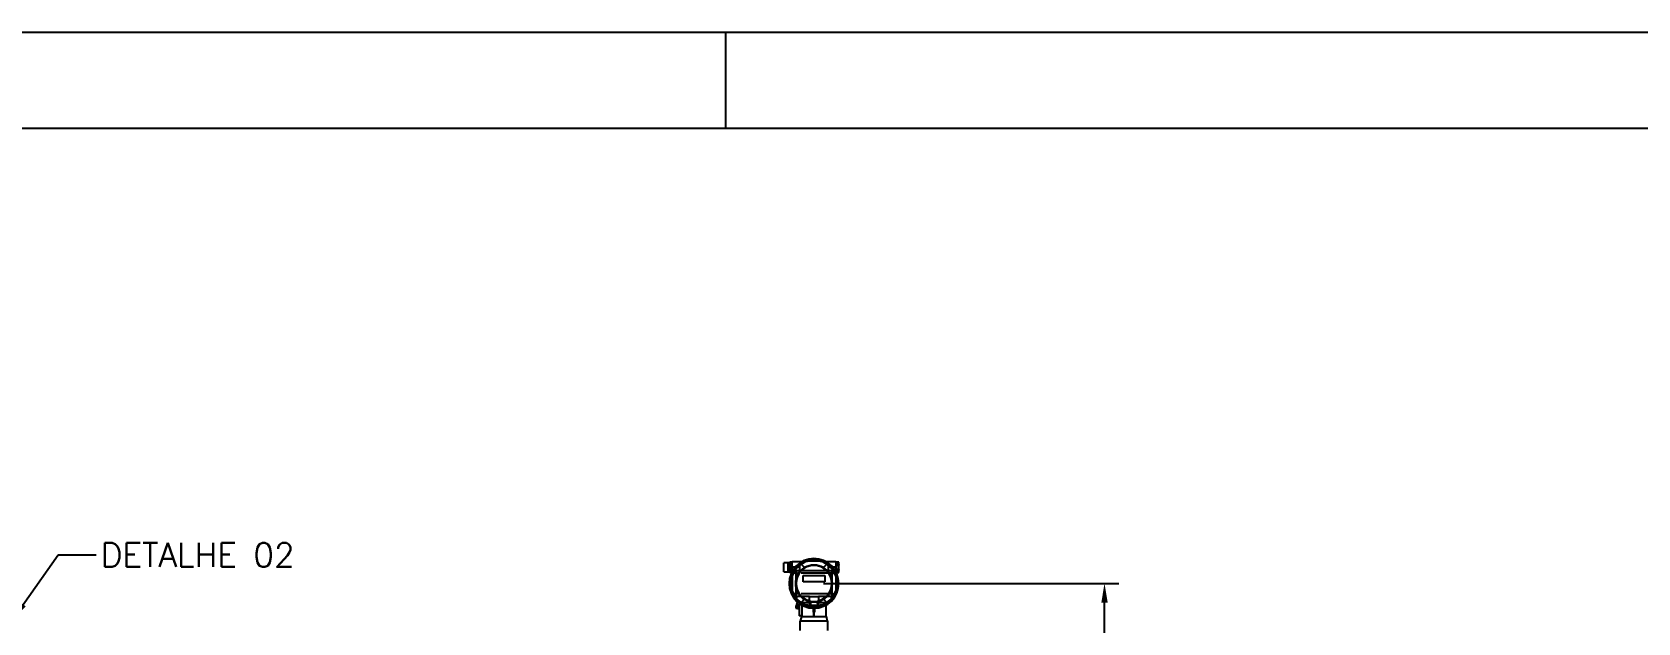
# Model space of a CAD drawing. Header units: metres. Extents: x 0 to 21025, y 0 to 14850.
# Drawn here: x 6710 to 10884, y 13314 to 14850 of the extents above; entities that cross this region are included whole.
import ezdxf
from ezdxf.enums import TextEntityAlignment as Align

# ---------------------------------------------------------------- set-up
doc = ezdxf.new("R2010")
doc.units = ezdxf.units.M
doc.header["$LTSCALE"] = 25
doc.linetypes.add('HIDDEN2', pattern=[4.7625, 3.175, -1.5875])
for name, color, linetype in [('18_COTAS', 7, 'Continuous'), ('FRL2', 2, 'Continuous'), ('FRL6', 6, 'Continuous'), ('FRL7', 7, 'Continuous'), ('FRR120', 5, 'Continuous'), ('FRR140', 5, 'Continuous'), ('FRR175', 1, 'Continuous'), ('FRR80', 3, 'Continuous'), ('SDM', 7, 'Continuous'), ('SL4', 4, 'Continuous'), ('ST1', 7, 'HIDDEN2')]:
    doc.layers.add(name, color=color, linetype=linetype)
doc.styles.add('R120', font='simplex.shx', dxfattribs={"height": 3})
doc.styles.add('R140', font='simplex.shx', dxfattribs={"height": 3.5})
doc.styles.add('R80', font='simplex.shx', dxfattribs={"height": 2})
doc.styles.add('ROMANS', font='ROMANS.SHX')
doc.dimstyles.new('25___1-25', dxfattribs={"dimscale": 25, "dimtxt": 2.5, "dimasz": 2, "dimexe": 1.5, "dimexo": 1, "dimgap": 0.5, "dimtad": 1, "dimzin": 12, "dimtxsty": 'ROMANS', "dimcen": 0, "dimclrd": 256, "dimclre": 256, "dimclrt": 3, "dimazin": 3, "dimtfac": 1, "dimtmove": 0, "dimatfit": 0, "dimfxl": 1, "dimlwd": -1, "dimlwe": -1, "dimarcsym": 0})

# ---------------------------------------------------------------- blocks, each defined once
blk = doc.blocks.new('A1')
at = {"layer": 'FRL2'}
blk.add_line((340.5, 594), (340.5, 584), dxfattribs=at)
at = {"layer": 'FRL6', "linetype": 'Continuous'}
blk.add_line((25, 584), (831, 584), dxfattribs=at)
at = {"layer": 'FRL7', "linetype": 'Continuous'}
blk.add_line((0, 594), (841, 594), dxfattribs=at)
at = {"layer": 'FRR120', "style": 'R120'}
for tag, p in [('FASE_DO_PROJETO', (659, 46.29)), ('ÁREA_E/OU_SUBÁREA', (659, 40.79)), ('TÍTULO_DO_DESENHO', (659, 35.29)), ('SUBTÍTULO_1_DO_DESENHO', (659, 29.79)), ('SUBTÍTULO_2_DO_DESENHO', (659, 24.29))]:
    blk.add_attdef(tag, p, '', height=3, dxfattribs=at)
at = {"layer": 'FRR140', "style": 'R140', "width": 0.91}
for tag, p in [('NÚMERO_DA_CONTRATADA', (687.72, 12.6)), ('NUMERO_VALE', (752.89, 12.6))]:
    blk.add_attdef(tag, p, '', height=3.5, dxfattribs=at)
for tag, p in [('REVISÃO', (823.5, 14.68)), ('ESCALA', (671, 14.35))]:
    blk.add_attdef(tag, text='', height=3.5, dxfattribs=at).set_placement(p, align=Align.MIDDLE)
at = {"layer": 'FRR175', "style": 'R120'}
for tag, p in [('CLASSIFICAÇÃO', (811.83, 67.73)), ('PROJETO', (716.31, 53.59)), ('N_PROJ_SE', (793.5, 53.59)), ('N_CONTRATO', (796.97, 47.3))]:
    blk.add_attdef(tag, text='', height=3, dxfattribs=at).set_placement(p, align=Align.MIDDLE_CENTER)
at = {"layer": 'FRR80', "style": 'R80'}
for p in [(492.61, 76.08), (492.61, 70.38), (492.61, 64.68), (492.61, 58.98), (492.61, 53.28), (492.61, 47.58), (492.61, 41.88), (492.61, 36.18)]:
    blk.add_attdef('DESCRIÇÃO_DA_REVISÃO', p, '', height=2, dxfattribs=at)
for tag, p in [('8A_REV', (476, 77.07)), ('EMIS.', (486, 77.07)), ('PROJ.', (585, 77.07)), ('DES.', (597, 77.07)), ('VER.', (609, 77.07)), ('APR.', (621, 77.07)), ('AUT.', (633.01, 77.07)), ('7A_REV', (476, 71.37)), ('EMIS.', (486, 71.37)), ('PROJ.', (585, 71.37)), ('DES.', (597, 71.37)), ('VER.', (609, 71.37)), ('APR.', (621, 71.37)), ('AUT.', (633.01, 71.37)), ('6A_REV', (476, 65.67)), ('EMIS.', (486, 65.67)), ('PROJ.', (585, 65.67)), ('DES.', (597, 65.67)), ('VER.', (609, 65.67)), ('APR.', (621, 65.67)), ('AUT.', (633.01, 65.67)), ('5A_REV', (476, 59.97)), ('EMIS.', (486, 59.97)), ('PROJ.', (585, 59.97)), ('DES.', (597, 59.97)), ('VER.', (609, 59.97)), ('APR.', (621, 59.97)), ('AUT.', (633.01, 59.97)), ('4A_REV', (476, 54.27)), ('EMIS.', (486, 54.27)), ('PROJ.', (585, 54.27)), ('DES.', (597, 54.27)), ('VER.', (609, 54.27)), ('APR.', (621, 54.27)), ('AUT.', (633.01, 54.27)), ('3A_REV', (476, 48.57)), ('EMIS.', (486, 48.57)), ('PROJ.', (585, 48.57)), ('DES.', (597, 48.57)), ('VER.', (609, 48.57)), ('APR.', (621, 48.57)), ('AUT.', (633.01, 48.57)), ('2A_REV', (476, 42.87)), ('EMIS.', (486, 42.87)), ('PROJ.', (585, 42.87)), ('DES.', (597, 42.87)), ('VER.', (609, 42.87)), ('APR.', (621, 42.87)), ('AUT.', (633.01, 42.87)), ('1a_REV', (476, 37.17)), ('EMIS.', (486, 37.17)), ('PROJ.', (585, 37.17)), ('DES.', (597, 37.17)), ('VER.', (609, 37.17)), ('APR.', (621, 37.17)), ('AUT.', (633.01, 37.17))]:
    blk.add_attdef(tag, text='', height=2, dxfattribs=at).set_placement(p, align=Align.MIDDLE)
at = {"layer": 'FRR80', "style": 'R80', "width": 0.85}
for p in [(648, 77.07), (648, 71.37), (648, 65.67), (648, 59.97), (648, 54.27), (648, 48.57), (648, 42.87), (648, 37.17)]:
    blk.add_attdef('DATA', text='', height=2, dxfattribs=at).set_placement(p, align=Align.MIDDLE)
blk = doc.blocks.new('*D14')
at = {"layer": '18_COTAS', "transparency": 16777216}
for p, q in [((8767.1, 13416.5), (9534.9, 13416.5)), ((9497.4, 11742.7), (9497.4, 13366.5)), ((8955.4, 11692.7), (9534.9, 11692.7))]:
    blk.add_line(p, q, dxfattribs=at)
for points in [[(9489.1, 13366.5), (9505.8, 13366.5), (9497.4, 13416.5)], [(9489.1, 11742.7), (9505.8, 11742.7), (9497.4, 11692.7)]]:
    blk.add_solid(points, dxfattribs=at)
at = {"layer": 'Defpoints', "color": 0, "transparency": 16777216}
for p in [(8742.1, 13416.5), (9497.4, 13416.5), (8930.4, 11692.7)]:
    blk.add_point(p, dxfattribs=at)
at = {"layer": '18_COTAS', "color": 3, "transparency": 16777216, "insert": (9447.7, 12554.6), "char_height": 62.5, "attachment_point": 5, "rotation": 90, "style": 'ROMANS'}
blk.add_mtext('1723,8', dxfattribs=at)

msp = doc.modelspace()

# ---------------------------------------------------------------- linework, layer by layer
at = {"layer": 'SL4'}
for p, q in [((8673.824, 13470.284), (8664.149, 13470.284)), ((8664.149, 13446.684), (8664.149, 13470.284)), ((8664.149, 13446.684), (8673.824, 13446.684)), ((8673.824, 13470.284), (8673.824, 13446.684)), ((8674.899, 13469.694), (8673.824, 13469.694)), ((8673.824, 13447.274), (8674.899, 13447.274)), ((8679.149, 13470.284), (8674.899, 13470.284)), ((8674.899, 13446.684), (8674.899, 13470.284)), ((8674.899, 13446.684), (8679.149, 13446.684)), ((8679.841, 13471.684), (8679.149, 13470.484)), ((8679.149, 13468.876), (8679.149, 13470.484)), ((8679.149, 13458.484), (8679.149, 13468.876)), ((8679.149, 13448.091), (8679.149, 13458.484)), ((8679.149, 13446.484), (8679.149, 13448.091)), ((8679.149, 13446.484), (8679.841, 13445.284)), ((8679.841, 13471.626), (8679.841, 13471.684)), ((8684.956, 13471.684), (8679.841, 13471.684)), ((8684.956, 13471.626), (8679.841, 13471.626)), ((8679.841, 13463.983), (8679.841, 13466.126)), ((8679.841, 13466.126), (8684.956, 13466.126)), ((8684.956, 13463.983), (8679.841, 13463.983)), ((8679.841, 13450.841), (8679.841, 13452.985)), ((8679.841, 13452.985), (8684.956, 13452.985)), ((8684.956, 13450.841), (8679.841, 13450.841)), ((8679.841, 13445.342), (8684.464, 13445.342)), ((8679.841, 13445.284), (8679.841, 13445.342)), ((8679.841, 13445.284), (8684.435, 13445.284)), ((8684.956, 13471.684), (8684.956, 13471.626)), ((8685.649, 13470.484), (8684.956, 13471.684)), ((8684.956, 13466.126), (8684.956, 13463.983)), ((8684.956, 13452.985), (8684.956, 13450.841)), ((8685.532, 13447.076), (8685.649, 13448.091)), ((8685.649, 13458.484), (8685.649, 13472.484)), ((8710.145, 13472.484), (8685.649, 13472.484)), ((8685.649, 13447.596), (8685.649, 13458.484)), ((8693.197, 13458.484), (8685.649, 13458.484)), ((8700.958, 13441.128), (8692.263, 13449.823)), ((8708.81, 13466.369), (8717.504, 13457.674)), ((8766.793, 13457.674), (8775.487, 13466.369)), ((8798.649, 13472.484), (8774.152, 13472.484)), ((8792.034, 13449.823), (8783.339, 13441.128)), ((8798.649, 13458.484), (8791.1, 13458.484)), ((8798.649, 13472.484), (8798.649, 13458.484)), ((8806.649, 13471.884), (8798.649, 13471.884)), ((8798.649, 13458.484), (8798.649, 13447.596)), ((8806.649, 13471.858), (8799.649, 13471.858)), ((8799.649, 13471.858), (8799.649, 13465.894)), ((8799.649, 13465.894), (8806.649, 13465.894)), ((8806.649, 13464.447), (8799.649, 13464.447)), ((8799.649, 13464.447), (8799.649, 13452.52)), ((8799.649, 13452.52), (8806.649, 13452.52)), ((8806.649, 13451.073), (8799.649, 13451.073)), ((8799.649, 13451.073), (8799.649, 13445.707)), ((8799.948, 13445.11), (8806.649, 13445.11)), ((8799.961, 13445.084), (8806.649, 13445.084)), ((8806.649, 13471.884), (8806.649, 13471.858)), ((8806.649, 13465.894), (8806.649, 13471.858)), ((8806.649, 13465.894), (8806.649, 13464.447)), ((8806.649, 13452.52), (8806.649, 13464.447)), ((8806.649, 13452.52), (8806.649, 13451.073)), ((8806.649, 13445.11), (8806.649, 13451.073)), ((8806.649, 13445.11), (8806.649, 13445.084)), ((8714.213, 13436.97), (8770.085, 13436.97)), ((8714.213, 13421.14), (8714.213, 13436.97)), ((8770.085, 13421.14), (8714.213, 13421.14)), ((8770.085, 13436.97), (8770.085, 13421.14)), ((8692.263, 13383.145), (8700.958, 13391.839)), ((8695.349, 13359.484), (8695.349, 13352.484)), ((8698.149, 13359.484), (8695.349, 13359.484)), ((8698.303, 13365.202), (8696.854, 13364.813)), ((8696.854, 13364.813), (8698.149, 13359.984)), ((8698.149, 13359.984), (8699.597, 13360.372)), ((8698.149, 13359.984), (8698.149, 13351.984)), ((8698.149, 13359.984), (8699.949, 13359.984)), ((8699.597, 13360.372), (8698.303, 13365.202)), ((8699.649, 13360.984), (8703.649, 13360.984)), ((8699.649, 13360.984), (8699.649, 13359.984)), ((8699.949, 13359.984), (8699.949, 13351.984)), ((8699.949, 13359.984), (8703.249, 13359.984)), ((8703.249, 13359.984), (8703.249, 13351.984)), ((8703.649, 13364.734), (8703.649, 13331.984)), ((8717.504, 13375.293), (8708.81, 13366.599)), ((8710.816, 13360.106), (8710.816, 13331.984)), ((8775.487, 13366.599), (8766.793, 13375.293)), ((8774.149, 13330.984), (8774.149, 13360.481)), ((8783.339, 13391.839), (8792.034, 13383.145)), ((8695.349, 13352.484), (8698.149, 13352.484)), ((8698.149, 13351.984), (8699.949, 13351.984)), ((8699.649, 13350.684), (8699.649, 13351.984)), ((8702.649, 13350.684), (8699.649, 13350.684)), ((8699.949, 13351.984), (8703.249, 13351.984)), ((8703.649, 13350.984), (8702.649, 13350.984)), ((8702.649, 13350.684), (8702.649, 13350.984)), ((8710.816, 13331.984), (8703.649, 13331.984)), ((8709.649, 13330.984), (8706.549, 13318.284)), ((8777.749, 13318.284), (8706.549, 13318.284)), ((8706.549, 13294.484), (8706.549, 13318.284)), ((8709.649, 13330.984), (8774.649, 13330.984)), ((8710.149, 13331.984), (8710.149, 13330.984)), ((8740.649, 13341.984), (8740.649, 13352.001)), ((8743.649, 13341.984), (8740.649, 13341.984)), ((8742.149, 13341.984), (8742.149, 13330.984)), ((8743.649, 13352.001), (8743.649, 13341.984)), ((8777.749, 13318.284), (8774.649, 13330.984)), ((8777.749, 13318.284), (8777.749, 13294.484))]:
    msp.add_line(p, q, dxfattribs=at)
for centre, radius, start, end in [((8742.149, 13416.484), 64.5, 90, 270), ((8742.149, 13416.484), 64, 90, 270), ((8742.149, 13416.484), 60, 146.244724, 213.755276), ((8742.149, 13416.484), 60, 123.755276, 146.244724), ((8742.149, 13416.484), 48, 149.107975, 210.892025), ((8742.149, 13416.484), 46.56, 90, 270), ((8742.149, 13416.484), 48, 120.892025, 149.107975), ((8742.149, 13416.484), 60, 90, 123.755276), ((8742.149, 13416.484), 48, 90, 120.892025), ((8742.149, 13416.484), 64.5, 270, 90), ((8742.149, 13416.484), 64, 270, 90), ((8742.149, 13416.484), 60, 56.244724, 90), ((8742.149, 13416.484), 48, 59.107975, 90), ((8742.149, 13416.484), 46.56, 270, 90), ((8742.149, 13416.484), 48, 30.892025, 59.107975), ((8742.149, 13416.484), 60, 33.755276, 56.244724), ((8742.149, 13416.484), 48, 329.107975, 30.892025), ((8742.149, 13416.484), 60, 326.244724, 33.755276), ((8742.149, 13416.484), 60, 213.755276, 236.244724), ((8698.149, 13359.984), 1.5, 0, 15), ((8742.149, 13416.484), 48, 210.892025, 239.107975), ((8742.149, 13416.484), 60, 236.244724, 270), ((8742.149, 13416.484), 48, 239.107975, 270), ((8742.149, 13416.484), 48, 270, 300.892025), ((8742.149, 13416.484), 60, 270, 303.755276), ((8742.149, 13416.484), 48, 300.892025, 329.107975), ((8742.149, 13416.484), 60, 303.755276, 326.244724)]:
    msp.add_arc(centre, radius, start, end, dxfattribs=at)
for points, knots in [([(8679.841, 13471.626), (8679.622, 13471.114), (8679.232, 13470.207), (8679.174, 13469.28), (8679.149, 13468.876)], [0, 0, 0, 0, 0.56359635, 1, 1, 1, 1]), ([(8679.149, 13468.876), (8679.19, 13468.362), (8679.264, 13467.435), (8679.663, 13466.53), (8679.841, 13466.126)], [0, 0, 0, 0, 0.55465419, 1, 1, 1, 1]), ([(8679.841, 13463.983), (8679.622, 13462.96), (8679.232, 13461.146), (8679.174, 13459.293), (8679.149, 13458.484)], [0, 0, 0, 0, 0.56359635, 1, 1, 1, 1]), ([(8679.149, 13458.484), (8679.19, 13457.455), (8679.264, 13455.602), (8679.663, 13453.791), (8679.841, 13452.985)], [0, 0, 0, 0, 0.55465419, 1, 1, 1, 1]), ([(8679.841, 13450.841), (8679.622, 13450.33), (8679.232, 13449.423), (8679.174, 13448.496), (8679.149, 13448.091)], [0, 0, 0, 0, 0.56359635, 1, 1, 1, 1]), ([(8679.149, 13448.091), (8679.19, 13447.577), (8679.264, 13446.65), (8679.663, 13445.745), (8679.841, 13445.342)], [0, 0, 0, 0, 0.55465419, 1, 1, 1, 1]), ([(8685.649, 13468.876), (8685.608, 13469.39), (8685.534, 13470.317), (8685.134, 13471.222), (8684.956, 13471.626)], [0, 0, 0, 0, 0.55465419, 1, 1, 1, 1]), ([(8684.956, 13466.126), (8685.175, 13466.638), (8685.565, 13467.545), (8685.623, 13468.472), (8685.649, 13468.876)], [0, 0, 0, 0, 0.56359635, 1, 1, 1, 1]), ([(8685.649, 13458.484), (8685.608, 13459.512), (8685.534, 13461.366), (8685.134, 13463.176), (8684.956, 13463.983)], [0, 0, 0, 0, 0.55465419, 1, 1, 1, 1]), ([(8684.956, 13452.985), (8685.175, 13454.007), (8685.565, 13455.821), (8685.623, 13457.675), (8685.649, 13458.484)], [0, 0, 0, 0, 0.56359635, 1, 1, 1, 1]), ([(8685.649, 13448.091), (8685.608, 13448.606), (8685.534, 13449.532), (8685.134, 13450.438), (8684.956, 13450.841)], [0, 0, 0, 0, 0.55465419, 1, 1, 1, 1])]:
    msp.add_open_spline(points, degree=3, knots=knots, dxfattribs=at)
at = {"layer": 'ST1'}
for p, q in [((8684.435, 13445.284), (8684.956, 13445.284)), ((8684.464, 13445.342), (8684.956, 13445.342)), ((8684.956, 13445.284), (8685.649, 13446.484)), ((8684.956, 13445.342), (8684.956, 13445.284)), ((8705.149, 13458.484), (8685.649, 13458.484)), ((8685.649, 13447.596), (8685.649, 13389.763)), ((8695.649, 13443.204), (8685.649, 13443.204)), ((8689.385, 13449.984), (8705.149, 13449.984)), ((8695.649, 13443.204), (8695.649, 13449.984)), ((8695.649, 13389.763), (8695.649, 13443.204)), ((8788.649, 13443.204), (8695.649, 13443.204)), ((8707.556, 13465.695), (8700.453, 13465.695)), ((8705.149, 13458.484), (8705.149, 13461.687)), ((8705.149, 13449.984), (8705.149, 13458.484)), ((8705.149, 13449.984), (8779.149, 13449.984)), ((8714.898, 13472.484), (8710.145, 13472.484)), ((8765.435, 13474.484), (8718.862, 13474.484)), ((8774.152, 13472.484), (8769.399, 13472.484)), ((8783.844, 13465.695), (8776.741, 13465.695)), ((8779.149, 13461.687), (8779.149, 13458.484)), ((8798.649, 13458.484), (8779.149, 13458.484)), ((8779.149, 13458.484), (8779.149, 13449.984)), ((8779.149, 13449.984), (8794.912, 13449.984)), ((8788.649, 13449.984), (8788.649, 13443.204)), ((8788.649, 13443.204), (8798.649, 13443.204)), ((8788.649, 13443.204), (8788.649, 13389.763)), ((8798.649, 13447.596), (8798.649, 13389.763)), ((8798.649, 13445.084), (8799.961, 13445.084)), ((8799.649, 13468.876), (8806.649, 13468.876)), ((8799.649, 13465.894), (8799.649, 13464.447)), ((8799.649, 13463.68), (8806.649, 13463.68)), ((8799.649, 13453.288), (8806.649, 13453.288)), ((8799.649, 13452.52), (8799.649, 13451.073)), ((8799.649, 13448.091), (8806.649, 13448.091)), ((8799.649, 13445.707), (8799.649, 13445.11)), ((8799.649, 13445.11), (8799.948, 13445.11)), ((8695.649, 13389.763), (8685.649, 13389.763)), ((8696.649, 13382.984), (8689.385, 13382.984)), ((8695.649, 13382.984), (8695.649, 13389.763)), ((8788.649, 13389.763), (8695.649, 13389.763)), ((8696.649, 13382.984), (8696.649, 13378.248)), ((8730.649, 13382.984), (8696.649, 13382.984)), ((8698.149, 13359.984), (8699.597, 13360.372)), ((8699.649, 13359.984), (8699.649, 13351.984)), ((8699.949, 13359.984), (8699.949, 13351.984)), ((8703.649, 13367.25), (8703.649, 13364.734)), ((8703.991, 13366.984), (8712.149, 13366.984)), ((8710.816, 13366.984), (8710.816, 13360.106)), ((8712.149, 13366.984), (8730.649, 13366.984)), ((8712.149, 13366.984), (8712.149, 13360.984)), ((8712.149, 13360.984), (8726.657, 13360.984)), ((8726.657, 13353.872), (8726.657, 13360.984)), ((8730.649, 13366.984), (8730.649, 13382.984)), ((8730.649, 13382.984), (8753.649, 13382.984)), ((8730.649, 13366.984), (8730.649, 13358.984)), ((8730.649, 13366.984), (8733.649, 13366.984)), ((8730.649, 13358.984), (8742.149, 13358.984)), ((8731.849, 13364.984), (8731.849, 13364.034)), ((8733.649, 13364.984), (8731.849, 13364.984)), ((8731.849, 13364.034), (8733.899, 13360.484)), ((8733.649, 13366.984), (8733.649, 13364.984)), ((8733.899, 13360.484), (8750.399, 13360.484)), ((8742.149, 13330.984), (8742.149, 13358.984)), ((8742.149, 13358.984), (8753.649, 13358.984)), ((8752.449, 13364.034), (8750.399, 13360.484)), ((8750.649, 13364.984), (8750.649, 13366.984)), ((8750.649, 13366.984), (8753.649, 13366.984)), ((8752.449, 13364.984), (8750.649, 13364.984)), ((8752.449, 13364.034), (8752.449, 13364.984)), ((8753.649, 13382.984), (8753.649, 13366.984)), ((8787.649, 13382.984), (8753.649, 13382.984)), ((8753.649, 13366.984), (8772.149, 13366.984)), ((8753.649, 13358.984), (8753.649, 13366.984)), ((8757.64, 13360.984), (8757.64, 13353.872)), ((8757.64, 13360.984), (8772.149, 13360.984)), ((8772.149, 13366.984), (8780.306, 13366.984)), ((8772.149, 13360.984), (8772.149, 13366.984)), ((8774.149, 13360.481), (8774.149, 13366.984)), ((8794.912, 13382.984), (8787.649, 13382.984)), ((8787.649, 13378.248), (8787.649, 13382.984)), ((8788.649, 13389.763), (8798.649, 13389.763)), ((8788.649, 13389.763), (8788.649, 13382.984))]:
    msp.add_line(p, q, dxfattribs=at)
for centre, radius, start, end in [((8742.149, 13416.484), 62.5, 147.588246, 154.688935), ((8728.549, 13450.356), 26, 111.874833, 143.845441), ((8755.748, 13450.356), 26, 36.154559, 68.125167), ((8742.149, 13416.484), 62.5, 25.311065, 32.411754), ((8742.149, 13416.484), 62.5, 205.311065, 212.411754), ((8707.649, 13378.248), 11, 180, 227.940428), ((8742.149, 13416.484), 62.5, 227.940428, 232.372809), ((8742.149, 13416.484), 62.5, 307.627191, 312.059572), ((8776.649, 13378.248), 11, 312.059572, 0), ((8742.149, 13416.484), 62.5, 327.588246, 334.688935)]:
    msp.add_arc(centre, radius, start, end, dxfattribs=at)
for points, knots in [([(8684.956, 13445.342), (8685.196, 13445.852), (8685.465, 13446.425), (8685.525, 13447.011), (8685.532, 13447.076)], [0, 0, 0, 0, 0.88934031, 1, 1, 1, 1]), ([(8705.149, 13461.687), (8705.552, 13462.467), (8706.329, 13463.972), (8707.251, 13465.251), (8707.695, 13465.867)], [0, 0, 0, 0, 0.51871111, 1, 1, 1, 1]), ([(8713.571, 13471.608), (8713.572, 13471.608), (8714.006, 13471.927), (8714.667, 13472.337), (8714.824, 13472.437), (8714.898, 13472.484)], [0, 0, 0, 0, 0.00119757, 0.52679633, 1, 1, 1, 1]), ([(8769.399, 13472.484), (8769.467, 13472.442), (8769.571, 13472.378), (8770.144, 13472.01), (8770.884, 13471.501), (8771.711, 13470.915), (8772.369, 13470.335), (8772.531, 13470.192)], [0, 0, 0, 0, 0.27989904, 0.4303475, 0.59144098, 0.89911912, 1, 1, 1, 1]), ([(8776.661, 13465.781), (8777.084, 13465.193), (8777.986, 13463.94), (8778.746, 13462.468), (8779.149, 13461.687)], [0, 0, 0, 0, 0.4697906, 1, 1, 1, 1])]:
    msp.add_open_spline(points, degree=3, knots=knots, dxfattribs=at)

# ---------------------------------------------------------------- block references
at = {"xscale": 24.99999999999972, "yscale": 24.99999999999972, "zscale": 24.99999999999972}
msp.add_blockref('A1', (0, 0), dxfattribs=at)

# ---------------------------------------------------------------- texts
at = {"layer": 'SDM', "color": 3, "insert": (6888.452, 13521.84), "char_height": 62.5, "attachment_point": 1, "style": 'ROMANS'}
msp.add_mtext('DETALHE 02', dxfattribs=at)

# ---------------------------------------------------------------- dimensions: what is measured, and where the dimension line sits
at = {"layer": '18_COTAS'}
dim = msp.add_linear_dim(base=(9497.434, 13416.484), p1=(8930.399, 11692.681), p2=(8742.149, 13416.484), angle=90, dimstyle='25___1-25', dxfattribs=at)
dim.commit()
dim.dimension.update_dxf_attribs({"geometry": '*D14', "text_midpoint": (9447.731, 12554.582)})

# ---------------------------------------------------------------- leaders
at = {"layer": 'SDM', "annotation_type": 0, "has_hookline": 1, "hookline_direction": 0, "text_width": 553.571}
msp.add_leader([(6657.526, 13320.99), (6777.71, 13490.59), (6875.952, 13490.59)], dimstyle='25___1-25', override={"dimgap": 0.5, "dimtad": 0}, dxfattribs=at)

doc.saveas('drawing.dxf')
